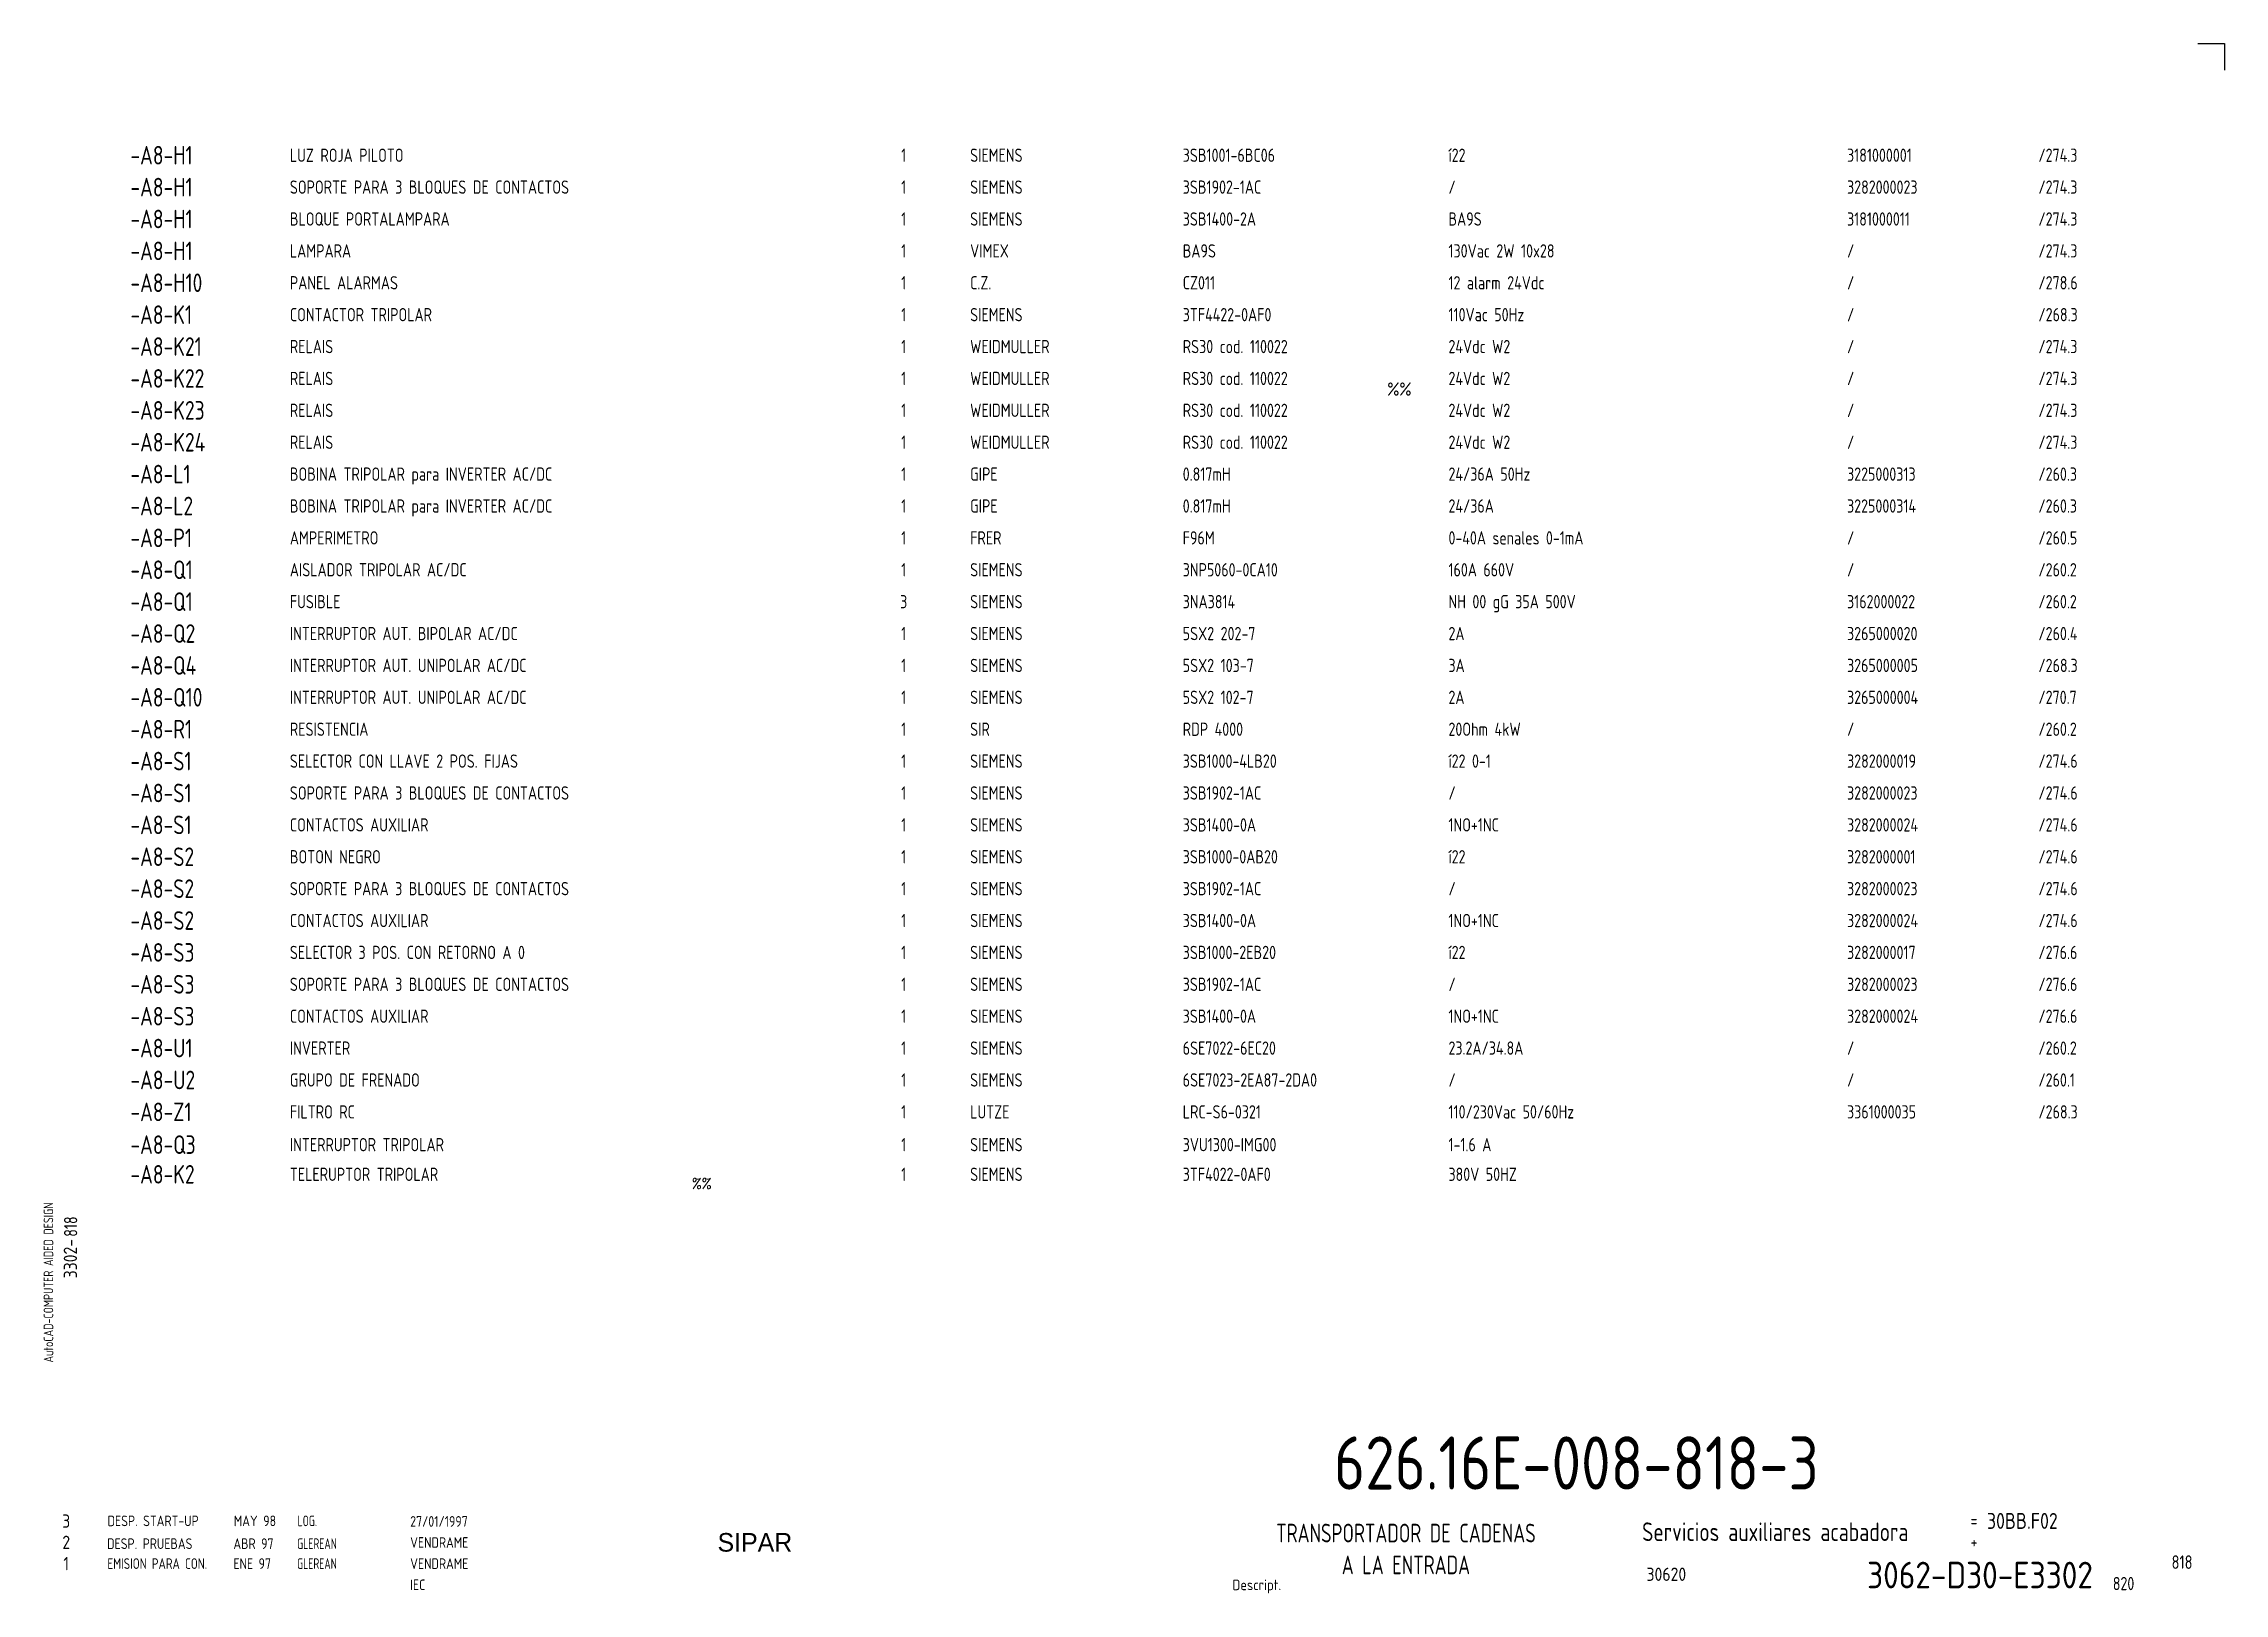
# Model space of a CAD drawing. Extents: x 10 to 420, y 5 to 297.
import ezdxf
from ezdxf.enums import TextEntityAlignment as Align

# ---------------------------------------------------------------- set-up
doc = ezdxf.new("R2010")
doc.units = 0
doc.header["$LTSCALE"] = 8
doc.header["$MEASUREMENT"] = 0
doc.layers.get('0').update_dxf_attribs({"linetype": 'CONTINUOUS'})
doc.layers.add('CART', color=7, linetype='CONTINUOUS')
doc.layers.add('ING', color=7, linetype='CONTINUOUS')
doc.styles.add('DIN', font='DIN', dxfattribs={"width": 0.85})
doc.styles.add('SIMPLEX', font='SIMPLEX', dxfattribs={"width": 0.9})
doc.styles.add('UNIV', font='UNIV')

# ---------------------------------------------------------------- blocks, each defined once
blk = doc.blocks.new('WB-FG100')
at = {"layer": 'CART', "color": 1}
for p, q in [((415, 297), (420, 297)), ((420, 297), (420, 292))]:
    blk.add_line(p, q, dxfattribs=at)
at = {"layer": 'CART', "color": 1, "style": 'DIN', "width": 0.8}
blk.add_text('AutoCAD-COMPUTER AIDED DESIGN', height=1.8, rotation=90, dxfattribs=at).set_placement((11.47, 48.84))
at = {"layer": 'CART', "color": 3, "style": 'DIN', "width": 0.8}
for s, p in [('=', (372.24, 17.91)), ('+', (372.24, 13.87))]:
    blk.add_text(s, height=2.5, dxfattribs=at).set_placement(p)
at = {"layer": 'CART', "color": 7, "style": 'DIN', "width": 0.9}
blk.add_attdef('FILE', text='', height=2.5, rotation=90, dxfattribs=at).set_placement((15.95, 68.38), align=Align.CENTER)
for tag, p in [('MOD-3', (13.92, 19)), ('MOD-2', (13.92, 15)), ('MOD-1', (13.92, 11)), ('NR.COMMESSA', (315, 9))]:
    blk.add_attdef(tag, text='', height=2.5, dxfattribs=at).set_placement(p, align=Align.MIDDLE)
at = {"layer": 'CART', "color": 7, "style": 'DIN'}
for tag, width, p in [('REV-3', 0.9, (21.66, 19)), ('DATA-3', 0.9, (45.37, 19)), ('NOME-3', 0.9, (57.37, 19)), ('REV-2', 0.9, (21.66, 15)), ('DATA-2', 0.9, (45.37, 15)), ('NOME-2', 0.9, (57.37, 15)), ('REV-1', 0.9, (21.66, 11)), ('DATA-1', 0.9, (45.37, 11)), ('NOME-1', 0.7, (57.37, 11))]:
    blk.add_attdef(tag, text='', height=2, dxfattribs=dict(at, width=width)).set_placement(p, align=Align.MIDDLE_LEFT)
at = {"layer": 'CART', "color": 7, "style": 'DIN', "width": 0.9}
for tag, p, height in [('DATA', (78.64, 17.94), 2), ('ESECUTORE', (78.64, 13.97), 2), ('CONTROLLORE', (78.64, 9.99), 2), ('SEGUE', (398.93, 5.65), 2.8), ('NORMA', (78.64, 6.01), 2)]:
    blk.add_attdef(tag, p, '', height=height, dxfattribs=at)
at = {"layer": 'CART', "color": 2, "style": 'DIN', "width": 0.9}
for tag, p in [('TITOLO-1/3', (266.5, 18.23)), ('TITOLO-1/2', (266.5, 15.73)), ('TITOLO-2/3', (266.5, 13.18)), ('TITOLO-2/2', (266.5, 10.68)), ('TITOLO-3/3', (266.5, 8.13))]:
    blk.add_attdef(tag, text='', height=3.5, dxfattribs=at).set_placement(p, align=Align.MIDDLE)
at = {"layer": 'CART', "color": 3, "style": 'DIN', "width": 0.9}
blk.add_attdef('ASSIEME', text='', height=3.5, dxfattribs=at).set_placement((334, 17), align=Align.MIDDLE)
at = {"layer": 'CART', "color": 3, "style": 'DIN', "width": 0.85}
for tag, p in [('=', (375.33, 16.63)), ('+', (375.33, 12.76))]:
    blk.add_attdef(tag, text='', height=3, dxfattribs=at).set_placement(p, align=Align.BOTTOM_LEFT)
at = {"layer": 'CART', "color": 3, "style": 'DIN', "width": 0.9}
blk.add_attdef('FOGLIO', text='', height=2.8, dxfattribs=at).set_placement((414.2, 9.56), align=Align.RIGHT)
at = {"layer": 'CART', "color": 2, "style": 'DIN', "width": 0.9}
blk.add_attdef('DISEGNO', text='', height=5, dxfattribs=at).set_placement((395.27, 6.35), align=Align.RIGHT)
at = {"layer": 'CART', "color": 1, "style": 'DIN', "width": 0.9}
blk.add_attdef('TIPOLOGIA', (233.37, 6), '', height=2, dxfattribs=at)
blk = doc.blocks.new('DESP')
at = {"linetype": 'Continuous', "style": 'DIN'}
for s, width, p in [('DESP. START-UP', 0.85, (21.62, 17.59)), ('MAY 98', 0.85, (45.38, 17.59)), ('LOG.', 0.7, (57.38, 17.59))]:
    blk.add_text(s, height=2, dxfattribs=dict(at, width=width)).set_placement(p)
blk = doc.blocks.new('D')
at = {"linetype": 'Continuous'}
blk.add_blockref('DESP', (-5.04, -5.13), dxfattribs=at)

msp = doc.modelspace()

# ---------------------------------------------------------------- block references
at = {"linetype": 'Continuous'}
msp.add_blockref('D', (5.12, 5.58), dxfattribs=at)
at = {"layer": 'CART'}
ref = msp.add_blockref('WB-FG100', (0, 0), dxfattribs=at)
ref.add_attrib('TIPOLOGIA', 'Descript.', (233.37, 6), dxfattribs={"color": 1, "height": 2, "style": 'DIN', "width": 0.9})
ref.add_attrib('ASSIEME', 'Servicios auxiliares acabadora', dxfattribs={"color": 3, "height": 3.5, "style": 'DIN', "width": 0.8}).set_placement((335.5, 17), align=Align.MIDDLE)
ref.add_attrib('=', '30BB.F02', dxfattribs={"color": 3, "height": 3, "style": 'DIN', "width": 0.85}).set_placement((375.33, 16.63), align=Align.BOTTOM_LEFT)
ref.add_attrib('NR.COMMESSA', '30620', dxfattribs={"color": 7, "height": 2.5, "style": 'DIN', "width": 0.9}).set_placement((315, 9), align=Align.MIDDLE)
ref.add_attrib('DISEGNO', '3062-D30-E3302', dxfattribs={"color": 2, "height": 5, "style": 'DIN', "width": 0.9}).set_placement((395.27, 6.35), align=Align.RIGHT)
ref.add_attrib('DATA', '27/01/1997', (78.64, 17.94), dxfattribs={"color": 7, "height": 2, "style": 'DIN', "width": 0.85})
ref.add_attrib('ESECUTORE', 'VENDRAME', (78.64, 13.97), dxfattribs={"color": 7, "height": 2, "style": 'DIN', "width": 0.85})
ref.add_attrib('CONTROLLORE', 'VENDRAME', (78.64, 9.99), dxfattribs={"color": 7, "height": 2, "style": 'DIN', "width": 0.85})
ref.add_attrib('NORMA', 'IEC', (78.64, 6.01), dxfattribs={"color": 7, "height": 2, "style": 'DIN', "width": 0.85})
ref.add_attrib('MOD-1', '1', dxfattribs={"color": 7, "height": 2.5, "style": 'DIN', "width": 0.9}).set_placement((13.92, 11), align=Align.MIDDLE)
ref.add_attrib('REV-1', 'EMISION PARA CON.', dxfattribs={"color": 7, "height": 2, "style": 'DIN', "width": 0.8}).set_placement((21.66, 11), align=Align.MIDDLE_LEFT)
ref.add_attrib('DATA-1', 'ENE 97', dxfattribs={"color": 7, "height": 2, "style": 'DIN', "width": 0.85}).set_placement((45.37, 11), align=Align.MIDDLE_LEFT)
ref.add_attrib('NOME-1', 'GLEREAN', dxfattribs={"color": 7, "height": 2, "style": 'DIN', "width": 0.7}).set_placement((57.37, 11), align=Align.MIDDLE_LEFT)
ref.add_attrib('MOD-2', '2', dxfattribs={"color": 7, "height": 2.5, "style": 'DIN', "width": 0.9}).set_placement((13.92, 15), align=Align.MIDDLE)
ref.add_attrib('MOD-3', '3', dxfattribs={"color": 7, "height": 2.5, "style": 'DIN', "width": 0.9}).set_placement((13.92, 19), align=Align.MIDDLE)
ref.add_attrib('FILE', '3302-', dxfattribs={"color": 7, "height": 2.5, "rotation": 90, "style": 'DIN', "width": 0.9}).set_placement((15.95, 68.38), align=Align.CENTER)

# ---------------------------------------------------------------- texts
at = {"color": 3, "style": 'DIN', "width": 0.8}
for s, p in [('-A8-H1', (26, 276)), ('-A8-H1', (26, 270)), ('-A8-H1', (26, 264)), ('-A8-H1', (26, 258)), ('-A8-H10', (26, 252)), ('-A8-K1', (26, 246)), ('-A8-K21', (26, 240)), ('-A8-K22', (26, 234)), ('-A8-K23', (26, 228)), ('-A8-K24', (26, 222)), ('-A8-L1', (26, 216)), ('-A8-L2', (26, 210)), ('-A8-P1', (26, 204)), ('-A8-Q1', (26, 198)), ('-A8-Q1', (26, 192)), ('-A8-Q2', (26, 186)), ('-A8-Q4', (26, 180)), ('-A8-Q10', (26, 174)), ('-A8-R1', (26, 168)), ('-A8-S1', (26, 162)), ('-A8-S1', (26, 156)), ('-A8-S1', (26, 150)), ('-A8-S2', (26, 144)), ('-A8-S2', (26, 138)), ('-A8-S2', (26, 132)), ('-A8-S3', (26, 126)), ('-A8-S3', (26, 120)), ('-A8-S3', (26, 114)), ('-A8-U1', (26, 108)), ('-A8-U2', (26, 102)), ('-A8-Z1', (26, 96)), ('-A8-Q3', (26, 89.83)), ('-A8-K2', (26, 84.25))]:
    msp.add_text(s, height=3.5, dxfattribs=at).set_placement(p, align=Align.MIDDLE_LEFT)
at = {"color": 7, "style": 'DIN', "width": 0.8}
for s, p in [('1', (171.5, 276)), ('1', (171.5, 270)), ('1', (171.5, 264)), ('1', (171.5, 258)), ('1', (171.5, 252)), ('1', (171.5, 246)), ('1', (171.5, 240)), ('1', (171.5, 234)), ('1', (171.5, 228)), ('1', (171.5, 222)), ('1', (171.5, 216)), ('1', (171.5, 210)), ('1', (171.5, 204)), ('1', (171.5, 198)), ('3', (171.5, 192)), ('1', (171.5, 186)), ('1', (171.5, 180)), ('1', (171.5, 174)), ('1', (171.5, 168)), ('1', (171.5, 162)), ('1', (171.5, 156)), ('1', (171.5, 150)), ('1', (171.5, 144)), ('1', (171.5, 138)), ('1', (171.5, 132)), ('1', (171.5, 126)), ('1', (171.5, 120)), ('1', (171.5, 114)), ('1', (171.5, 108)), ('1', (171.5, 102)), ('1', (171.5, 96)), ('1', (171.5, 89.83)), ('1', (171.5, 84.25))]:
    msp.add_text(s, height=2.5, dxfattribs=at).set_placement(p, align=Align.MIDDLE)
for s, p in [('SIEMENS', (184, 276)), ('3SB1001-6BC06', (224, 276)), ('í22', (274, 276)), ('3181000001', (349, 276)), ('/274.3', (385, 276)), ('SIEMENS', (184, 270)), ('3SB1902-1AC', (224, 270)), ('/', (274, 270)), ('3282000023', (349, 270)), ('/274.3', (385, 270)), ('SIEMENS', (184, 264)), ('3SB1400-2A', (224, 264)), ('BA9S', (274, 264)), ('3181000011', (349, 264)), ('/274.3', (385, 264)), ('VIMEX', (184, 258)), ('BA9S', (224, 258)), ('130Vac 2W 10x28', (274, 258)), ('/', (349, 258)), ('/274.3', (385, 258)), ('C.Z.', (184, 252)), ('CZ011', (224, 252)), ('12 alarm 24Vdc', (274, 252)), ('/', (349, 252)), ('/278.6', (385, 252)), ('SIEMENS', (184, 246)), ('3TF4422-0AF0', (224, 246)), ('110Vac 50Hz', (274, 246)), ('/', (349, 246)), ('/268.3', (385, 246)), ('WEIDMULLER', (184, 240)), ('RS30 cod. 110022', (224, 240)), ('24Vdc W2', (274, 240)), ('/', (349, 240)), ('/274.3', (385, 240)), ('WEIDMULLER', (184, 234)), ('RS30 cod. 110022', (224, 234)), ('24Vdc W2', (274, 234)), ('/', (349, 234)), ('/274.3', (385, 234)), ('WEIDMULLER', (184, 228)), ('RS30 cod. 110022', (224, 228)), ('24Vdc W2', (274, 228)), ('/', (349, 228)), ('/274.3', (385, 228)), ('WEIDMULLER', (184, 222)), ('RS30 cod. 110022', (224, 222)), ('24Vdc W2', (274, 222)), ('/', (349, 222)), ('/274.3', (385, 222)), ('GIPE', (184, 216)), ('0.817mH', (224, 216)), ('24/36A 50Hz', (274, 216)), ('3225000313', (349, 216)), ('/260.3', (385, 216)), ('GIPE', (184, 210)), ('0.817mH', (224, 210)), ('24/36A', (274, 210)), ('3225000314', (349, 210)), ('/260.3', (385, 210)), ('FRER', (184, 204)), ('F96M', (224, 204)), ('0-40A senales 0-1mA', (274, 204)), ('/', (349, 204)), ('/260.5', (385, 204)), ('SIEMENS', (184, 198)), ('3NP5060-0CA10', (224, 198)), ('160A 660V', (274, 198)), ('/', (349, 198)), ('/260.2', (385, 198)), ('SIEMENS', (184, 192)), ('3NA3814', (224, 192)), ('NH 00 gG 35A 500V', (274, 192)), ('3162000022', (349, 192)), ('/260.2', (385, 192)), ('SIEMENS', (184, 186)), ('5SX2 202-7', (224, 186)), ('2A', (274, 186)), ('3265000020', (349, 186)), ('/260.4', (385, 186)), ('SIEMENS', (184, 180)), ('5SX2 103-7', (224, 180)), ('3A', (274, 180)), ('3265000005', (349, 180)), ('/268.3', (385, 180)), ('SIEMENS', (184, 174)), ('5SX2 102-7', (224, 174)), ('2A', (274, 174)), ('3265000004', (349, 174)), ('/270.7', (385, 174)), ('SIR', (184, 168)), ('RDP 4000', (224, 168)), ('20Ohm 4kW', (274, 168)), ('/', (349, 168)), ('/260.2', (385, 168)), ('SIEMENS', (184, 162)), ('3SB1000-4LB20', (224, 162)), ('í22 0-1', (274, 162)), ('3282000019', (349, 162)), ('/274.6', (385, 162)), ('SIEMENS', (184, 156)), ('3SB1902-1AC', (224, 156)), ('/', (274, 156)), ('3282000023', (349, 156)), ('/274.6', (385, 156)), ('SIEMENS', (184, 150)), ('3SB1400-0A', (224, 150)), ('1NO+1NC', (274, 150)), ('3282000024', (349, 150)), ('/274.6', (385, 150)), ('SIEMENS', (184, 144)), ('3SB1000-0AB20', (224, 144)), ('í22', (274, 144)), ('3282000001', (349, 144)), ('/274.6', (385, 144)), ('SIEMENS', (184, 138)), ('3SB1902-1AC', (224, 138)), ('/', (274, 138)), ('3282000023', (349, 138)), ('/274.6', (385, 138)), ('SIEMENS', (184, 132)), ('3SB1400-0A', (224, 132)), ('1NO+1NC', (274, 132)), ('3282000024', (349, 132)), ('/274.6', (385, 132)), ('SIEMENS', (184, 126)), ('3SB1000-2EB20', (224, 126)), ('í22', (274, 126)), ('3282000017', (349, 126)), ('/276.6', (385, 126)), ('SIEMENS', (184, 120)), ('3SB1902-1AC', (224, 120)), ('/', (274, 120)), ('3282000023', (349, 120)), ('/276.6', (385, 120)), ('SIEMENS', (184, 114)), ('3SB1400-0A', (224, 114)), ('1NO+1NC', (274, 114)), ('3282000024', (349, 114)), ('/276.6', (385, 114)), ('SIEMENS', (184, 108)), ('6SE7022-6EC20', (224, 108)), ('23.2A/34.8A', (274, 108)), ('/', (349, 108)), ('/260.2', (385, 108)), ('SIEMENS', (184, 102)), ('6SE7023-2EA87-2DA0', (224, 102)), ('/', (274, 102)), ('/', (349, 102)), ('/260.1', (385, 102)), ('LUTZE', (184, 96)), ('LRC-S6-0321', (224, 96)), ('110/230Vac 50/60Hz', (274, 96)), ('3361000035', (349, 96)), ('/268.3', (385, 96)), ('SIEMENS', (184, 89.83)), ('3VU1300-IMG00', (224, 89.83)), ('1-1.6 A', (274, 89.83)), ('SIEMENS', (184, 84.25)), ('3TF4022-0AF0', (224, 84.25)), ('380V 50HZ', (274, 84.25))]:
    msp.add_text(s, height=2.5, dxfattribs=at).set_placement(p, align=Align.MIDDLE_LEFT)
at = {"style": 'DIN'}
for s, width, p in [('%%', 0.85, (262.5, 230.75)), ('820', 0.8, (399, 6))]:
    msp.add_text(s, height=2.5, dxfattribs=dict(at, width=width)).set_placement(p)
at = {"color": 7, "linetype": 'Continuous', "style": 'SIMPLEX', "width": 0.9}
msp.add_text('%%', height=2, dxfattribs=at).set_placement((133.5, 82.5), align=Align.MIDDLE)
at = {"style": 'DIN', "width": 0.8}
msp.add_text('818', height=2.5, rotation=90, dxfattribs=at).set_placement((16, 72.5))
at = {"color": 3, "style": 'DIN', "width": 0.75}
for s, p in [('TRANSPORTADOR DE CADENAS', (266, 15)), ('A LA ENTRADA', (266, 9))]:
    msp.add_text(s, height=3.5, dxfattribs=at).set_placement(p, align=Align.CENTER)
at = {"linetype": 'Continuous', "style": 'DIN'}
for s, width, p in [('DESP. PRUEBAS', 0.85, (21.62, 13.75)), ('ABR 97', 0.85, (45.38, 13.75)), ('GLEREAN', 0.7, (57.38, 13.75))]:
    msp.add_text(s, height=2, dxfattribs=dict(at, width=width)).set_placement(p)
at = {"color": 3, "style": 'DIN', "width": 0.8}
msp.add_text('818', height=2.56, dxfattribs=at).set_placement((414, 10), align=Align.RIGHT)
at = {"color": 2, "insert": (252.46, 34.93), "char_height": 10, "width": 111.0411, "attachment_point": 1, "style": 'DIN'}
msp.add_mtext('626.16E-008-818-3', dxfattribs=at)
at = {"layer": 'CART', "color": 2, "linetype": 'Continuous', "style": 'UNIV'}
msp.add_text('SIPAR', height=3.5, dxfattribs=at).set_placement((143.5, 13.25), align=Align.CENTER)
at = {"layer": 'ING', "color": 7, "style": 'DIN', "width": 0.8}
for s, p in [('LUZ ROJA PILOTO', (56, 276)), ('SOPORTE PARA 3 BLOQUES DE CONTACTOS', (56, 270)), ('BLOQUE PORTALAMPARA', (56, 264)), ('LAMPARA', (56, 258)), ('PANEL ALARMAS', (56, 252)), ('CONTACTOR TRIPOLAR', (56, 246)), ('RELAIS', (56, 240)), ('RELAIS', (56, 234)), ('RELAIS', (56, 228)), ('RELAIS', (56, 222)), ('BOBINA TRIPOLAR para INVERTER AC/DC', (56, 216)), ('BOBINA TRIPOLAR para INVERTER AC/DC', (56, 210)), ('AMPERIMETRO', (56, 204)), ('AISLADOR TRIPOLAR AC/DC', (56, 198)), ('FUSIBLE', (56, 192)), ('INTERRUPTOR AUT. BIPOLAR AC/DC', (56, 186)), ('INTERRUPTOR AUT. UNIPOLAR AC/DC', (56, 180)), ('INTERRUPTOR AUT. UNIPOLAR AC/DC', (56, 174)), ('RESISTENCIA', (56, 168)), ('SELECTOR CON LLAVE 2 POS. FIJAS', (56, 162)), ('SOPORTE PARA 3 BLOQUES DE CONTACTOS', (56, 156)), ('CONTACTOS AUXILIAR', (56, 150)), ('BOTON NEGRO', (56, 144)), ('SOPORTE PARA 3 BLOQUES DE CONTACTOS', (56, 138)), ('CONTACTOS AUXILIAR', (56, 132)), ('SELECTOR 3 POS. CON RETORNO A 0', (56, 126)), ('SOPORTE PARA 3 BLOQUES DE CONTACTOS', (56, 120)), ('CONTACTOS AUXILIAR', (56, 114)), ('INVERTER', (56, 108)), ('GRUPO DE FRENADO', (56, 102)), ('FILTRO RC', (56, 96)), ('INTERRUPTOR TRIPOLAR', (56, 89.83)), ('TELERUPTOR TRIPOLAR', (56, 84.25))]:
    msp.add_text(s, height=2.5, dxfattribs=at).set_placement(p, align=Align.MIDDLE_LEFT)

doc.saveas('drawing.dxf')
